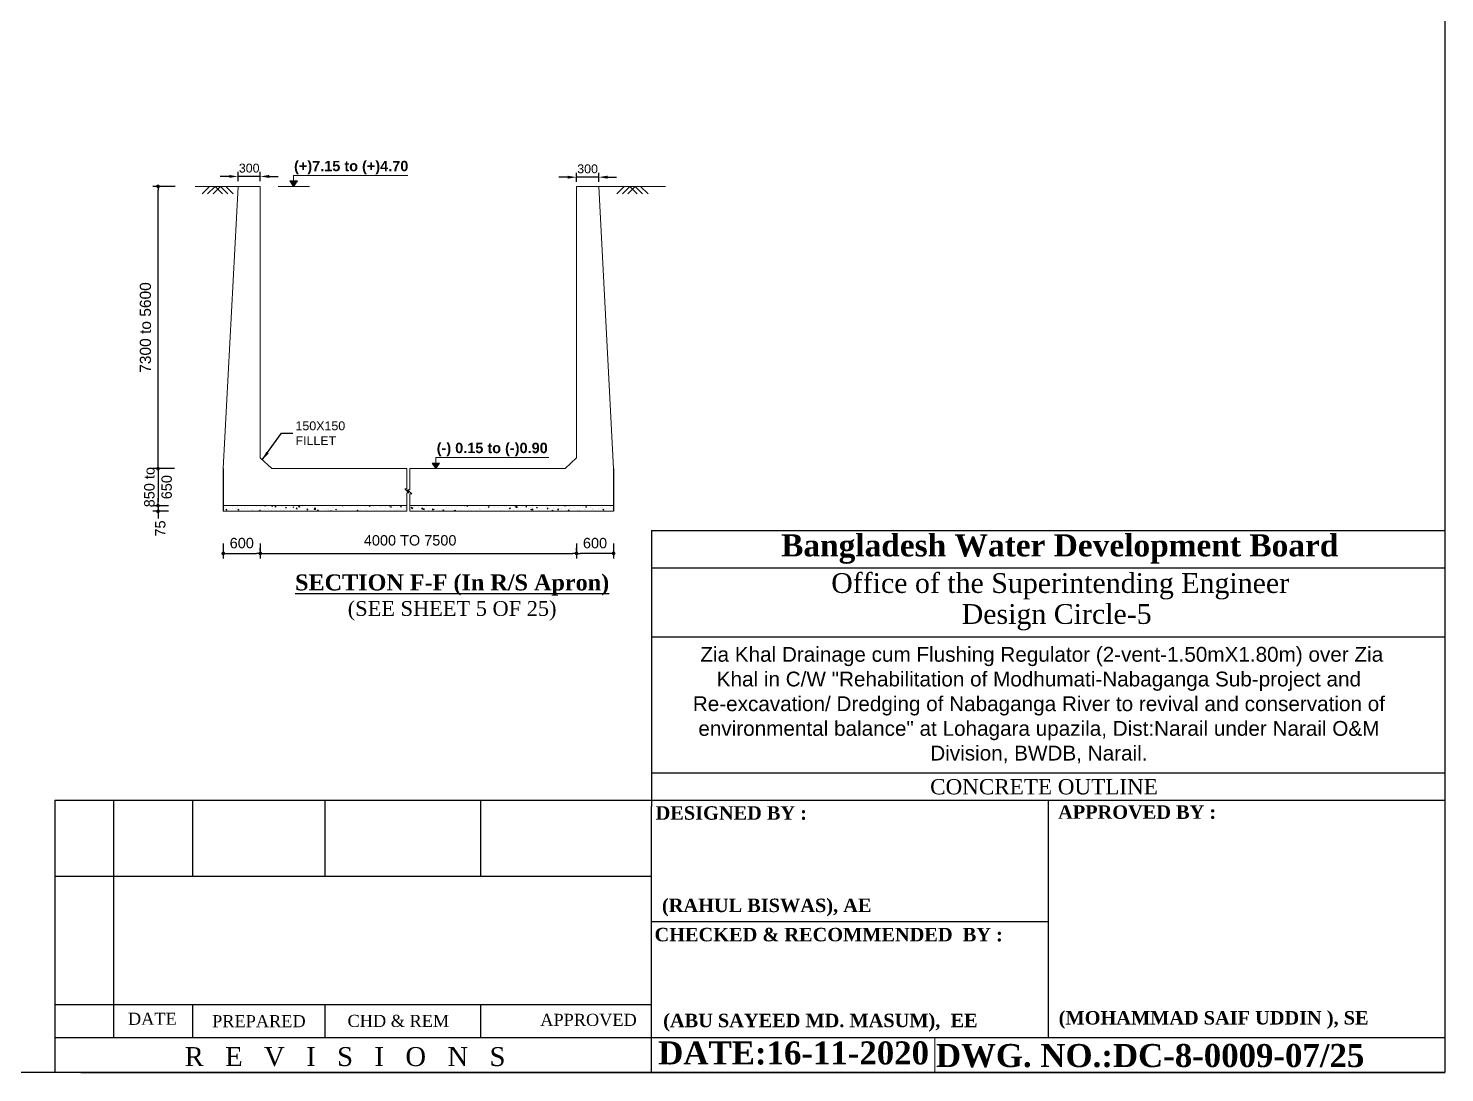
# Model space of a CAD drawing. Extents: x -358915 to 1258323, y -1667244 to -305611.
# Drawn here: x 365743 to 384873, y -1486904 to -1472801 of the extents above; entities that cross this region are included whole.
import ezdxf

# ---------------------------------------------------------------- set-up
doc = ezdxf.new("R2010")
doc.units = 0
doc.header["$LTSCALE"] = 300
doc.header["$MEASUREMENT"] = 0
doc.layers.get('0').update_dxf_attribs({"linetype": 'CONTINUOUS'})
doc.layers.get('DEFPOINTS').update_dxf_attribs({"linetype": 'CONTINUOUS'})
for name, color, linetype in [('Box', 7, 'CONTINUOUS'), ('LINE', 7, 'CONTINUOUS'), ('TXT', 7, 'CONTINUOUS')]:
    doc.layers.add(name, color=color, linetype=linetype)
for name, color, linetype, lineweight in [('Dim', 7, 'CONTINUOUS', 9), ('HATCH', 252, 'CONTINUOUS', 5), ('Left Bank Profile', 7, 'CONTINUOUS', 25)]:
    doc.layers.add(name, color=color, linetype=linetype, lineweight=lineweight)
doc.styles.add('Arial', font='arial.ttf')
doc.styles.add('DIM', font='isocp3.shx')
doc.dimstyles.new('dim_60', dxfattribs={"dimtxt": 120, "dimasz": 120, "dimexe": 60, "dimexo": 60, "dimgap": 50, "dimtad": 1, "dimdec": 0, "dimzin": 0, "dimdsep": 46, "dimtxsty": 'DIM', "dimcen": 0.09, "dimclrd": 5, "dimclre": 5, "dimclrt": 7, "dimadec": 0, "dimazin": 0, "dimtfac": 1, "dimtdec": 0, "dimtmove": 0, "dimatfit": 3, "dimfxl": 1, "dimtolj": 1, "dimtzin": 0, "dimarcsym": 0})
doc.dimstyles.new('dim_70', dxfattribs={"dimtxt": 140, "dimasz": 140, "dimexe": 70, "dimexo": 40, "dimgap": 50, "dimtad": 1, "dimdec": 0, "dimzin": 0, "dimdsep": 46, "dimtxsty": 'Arial', "dimcen": 0.09, "dimclrd": 5, "dimclre": 5, "dimclrt": 7, "dimadec": 0, "dimazin": 0, "dimtfac": 1, "dimtdec": 0, "dimtmove": 0, "dimatfit": 3, "dimfxl": 1, "dimtolj": 1, "dimtzin": 0, "dimarcsym": 0})

# ---------------------------------------------------------------- blocks, each defined once
blk = doc.blocks.new('*D359')
at = {"layer": 'DEFPOINTS', "color": 0, "transparency": 16777216}
for p in [(368576, -1474801), (368576, -1474926), (368876, -1474926)]:
    blk.add_point(p, dxfattribs=at)
at = {"layer": 'Dim', "color": 5, "lineweight": -2, "transparency": 16777216}
for p, q in [((368576, -1474866), (368576, -1474741)), ((368876, -1474866), (368876, -1474741)), ((368456, -1474801), (368336, -1474801)), ((368876, -1474801), (368576, -1474801)), ((368996, -1474801), (369116, -1474801))]:
    blk.add_line(p, q, dxfattribs=at)
at = {"layer": 'Dim', "color": 5, "transparency": 16777216}
for points in [[(368456, -1474781), (368456, -1474821), (368576, -1474801)], [(368996, -1474781), (368996, -1474821), (368876, -1474801)]]:
    blk.add_solid(points, dxfattribs=at)
at = {"layer": 'Dim', "color": 7, "transparency": 16777216, "insert": (368726, -1474689), "char_height": 120, "attachment_point": 5, "style": 'Arial'}
blk.add_mtext('\\A1;300', dxfattribs=at)
blk = doc.blocks.new('_Dot')
at = {"color": 0, "linetype": 'ByBlock', "lineweight": -2}
blk.add_line((-0.5, 0), (-1, 0), dxfattribs=at)
at = {"color": 0, "linetype": 'ByBlock', "const_width": 0.5}
blk.add_lwpolyline([(-0.25, 0, 1), (0.25, 0, 1)], format="xyb", close=True, dxfattribs=at)
blk = doc.blocks.new('*D360')
at = {"layer": 'Box', "color": 5, "lineweight": -2, "transparency": 16777216}
for p, q in [((368876, -1479851), (368876, -1479821)), ((368926, -1479891), (373097, -1479891)), ((373147, -1479851), (373147, -1479821))]:
    blk.add_line(p, q, dxfattribs=at)
at = {"layer": 'DEFPOINTS', "color": 0, "transparency": 16777216}
for p in [(368876, -1479891), (373147, -1479891), (373147, -1479891)]:
    blk.add_point(p, dxfattribs=at)
at = {"layer": 'Box', "color": 5, "lineweight": -2, "transparency": 16777216, "xscale": 50, "yscale": 50, "zscale": 50, "rotation": 180}
blk.add_blockref('_Dot', (368876, -1479891), dxfattribs=at)
at = {"layer": 'Box', "color": 5, "lineweight": -2, "transparency": 16777216, "xscale": 50, "yscale": 50, "zscale": 50}
blk.add_blockref('_Dot', (373147, -1479891), dxfattribs=at)
at = {"layer": 'Box', "color": 7, "transparency": 16777216, "insert": (370900, -1479716), "char_height": 140, "attachment_point": 5, "style": 'Arial'}
blk.add_mtext('\\A1;4000 TO 7500', dxfattribs=at)
blk = doc.blocks.new('*D361')
at = {"layer": 'Box', "color": 5, "lineweight": -2, "transparency": 16777216}
for p, q in [((367724, -1474936), (367425, -1474936)), ((367495, -1478697), (367495, -1474986)), ((367719, -1478747), (367425, -1478747))]:
    blk.add_line(p, q, dxfattribs=at)
at = {"layer": 'DEFPOINTS', "color": 0, "transparency": 16777216}
for p in [(367495, -1474936), (367764, -1474936), (367759, -1478747)]:
    blk.add_point(p, dxfattribs=at)
at = {"layer": 'Box', "color": 5, "lineweight": -2, "transparency": 16777216, "xscale": 50, "yscale": 50, "zscale": 50}
for p, rotation in [((367495, -1474936), 90), ((367495, -1478747), 270)]:
    blk.add_blockref('_Dot', p, dxfattribs=dict(at, rotation=rotation))
at = {"layer": 'Box', "color": 7, "transparency": 16777216, "insert": (367325, -1476841), "char_height": 150, "attachment_point": 5, "rotation": 90, "style": 'Arial'}
blk.add_mtext('\\A1;7300 to 5600', dxfattribs=at)
blk = doc.blocks.new('*D362')
at = {"layer": 'Box', "color": 5, "lineweight": -2, "transparency": 16777216}
for p, q in [((368376, -1479756), (368376, -1479961)), ((368426, -1479891), (368826, -1479891)), ((368876, -1479756), (368876, -1479961))]:
    blk.add_line(p, q, dxfattribs=at)
at = {"layer": 'DEFPOINTS', "color": 0, "transparency": 16777216}
for p in [(368376, -1479716), (368876, -1479716), (368876, -1479891)]:
    blk.add_point(p, dxfattribs=at)
at = {"layer": 'Box', "color": 5, "lineweight": -2, "transparency": 16777216, "xscale": 50, "yscale": 50, "zscale": 50, "rotation": 180}
blk.add_blockref('_Dot', (368376, -1479891), dxfattribs=at)
at = {"layer": 'Box', "color": 5, "lineweight": -2, "transparency": 16777216, "xscale": 50, "yscale": 50, "zscale": 50}
blk.add_blockref('_Dot', (368876, -1479891), dxfattribs=at)
at = {"layer": 'Box', "color": 7, "transparency": 16777216, "insert": (368626, -1479753), "char_height": 140, "attachment_point": 5, "style": 'Arial'}
blk.add_mtext('\\A1;600', dxfattribs=at)
blk = doc.blocks.new('*D363')
at = {"layer": 'Box', "color": 5, "lineweight": -2, "transparency": 16777216}
for p, q in [((367563, -1478747), (367425, -1478747)), ((367495, -1478797), (367495, -1479197)), ((367563, -1479247), (367425, -1479247))]:
    blk.add_line(p, q, dxfattribs=at)
at = {"layer": 'DEFPOINTS', "color": 0, "transparency": 16777216}
for p in [(367603, -1478747), (367495, -1479247), (367603, -1479247)]:
    blk.add_point(p, dxfattribs=at)
at = {"layer": 'Box', "color": 5, "lineweight": -2, "transparency": 16777216, "xscale": 50, "yscale": 50, "zscale": 50}
for p, rotation in [((367495, -1478747), 90), ((367495, -1479247), 270)]:
    blk.add_blockref('_Dot', p, dxfattribs=dict(at, rotation=rotation))
at = {"layer": 'Box', "color": 7, "transparency": 16777216, "insert": (367495, -1478997), "char_height": 140, "attachment_point": 5, "rotation": 90, "style": 'Arial'}
blk.add_mtext('\\A1;850 to\\P650', dxfattribs=at)
blk = doc.blocks.new('*D364')
at = {"layer": 'Box', "color": 5, "lineweight": -2, "transparency": 16777216}
for p, q in [((367495, -1479197), (367495, -1479147)), ((367634, -1479247), (367425, -1479247)), ((367634, -1479322), (367425, -1479322)), ((367495, -1479247), (367495, -1479322)), ((367495, -1479372), (367495, -1479422))]:
    blk.add_line(p, q, dxfattribs=at)
at = {"layer": 'DEFPOINTS', "color": 0, "transparency": 16777216}
for p in [(367495, -1479322), (367674, -1479247), (367674, -1479322)]:
    blk.add_point(p, dxfattribs=at)
at = {"layer": 'Box', "color": 5, "lineweight": -2, "transparency": 16777216, "xscale": 50, "yscale": 50, "zscale": 50}
for p, rotation in [((367495, -1479247), 270), ((367495, -1479322), 90)]:
    blk.add_blockref('_Dot', p, dxfattribs=dict(at, rotation=rotation))
at = {"layer": 'Box', "color": 7, "transparency": 16777216, "insert": (367526, -1479555), "char_height": 140, "attachment_point": 5, "rotation": 90, "style": 'Arial'}
blk.add_mtext('\\A1;75', dxfattribs=at)
blk = doc.blocks.new('*D365')
at = {"layer": 'Box', "color": 5, "lineweight": -2, "transparency": 16777216}
for p, q in [((373147, -1479756), (373147, -1479961)), ((373597, -1479891), (373197, -1479891)), ((373647, -1479756), (373647, -1479961))]:
    blk.add_line(p, q, dxfattribs=at)
at = {"layer": 'DEFPOINTS', "color": 0, "transparency": 16777216}
for p in [(373147, -1479716), (373647, -1479716), (373147, -1479891)]:
    blk.add_point(p, dxfattribs=at)
at = {"layer": 'Box', "color": 5, "lineweight": -2, "transparency": 16777216, "xscale": 50, "yscale": 50, "zscale": 50, "rotation": 180}
blk.add_blockref('_Dot', (373147, -1479891), dxfattribs=at)
at = {"layer": 'Box', "color": 5, "lineweight": -2, "transparency": 16777216, "xscale": 50, "yscale": 50, "zscale": 50}
blk.add_blockref('_Dot', (373647, -1479891), dxfattribs=at)
at = {"layer": 'Box', "color": 7, "transparency": 16777216, "insert": (373397, -1479753), "char_height": 140, "attachment_point": 5, "style": 'Arial'}
blk.add_mtext('\\A1;600', dxfattribs=at)
blk = doc.blocks.new('*D1508')
at = {"layer": 'DEFPOINTS', "color": 0, "transparency": 16777216}
for p in [(373147, -1474811), (373147, -1474936), (373447, -1474936)]:
    blk.add_point(p, dxfattribs=at)
at = {"layer": 'Dim', "color": 5, "lineweight": -2, "transparency": 16777216}
for p, q in [((373027, -1474811), (372907, -1474811)), ((373147, -1474876), (373147, -1474751)), ((373447, -1474811), (373147, -1474811)), ((373447, -1474876), (373447, -1474751)), ((373567, -1474811), (373687, -1474811))]:
    blk.add_line(p, q, dxfattribs=at)
at = {"layer": 'Dim', "color": 5, "transparency": 16777216}
for points in [[(373027, -1474791), (373027, -1474831), (373147, -1474811)], [(373567, -1474791), (373567, -1474831), (373447, -1474811)]]:
    blk.add_solid(points, dxfattribs=at)
at = {"layer": 'Dim', "color": 7, "transparency": 16777216, "insert": (373297, -1474699), "char_height": 120, "attachment_point": 5, "style": 'Arial'}
blk.add_mtext('\\A1;300', dxfattribs=at)

msp = doc.modelspace()

# ---------------------------------------------------------------- hatches: boundary and pattern name
at = {"layer": 'Dim', "ltscale": 500}
h = msp.add_hatch(color=15, dxfattribs=at)
h.dxf.hatch_style = 1
h.paths.add_polyline_path([(369326.7, -1474862), (369277, -1474862), (369326.7, -1474935.9)])
h.paths.add_polyline_path([(369376.4, -1474862), (369326.7, -1474862), (369326.7, -1474935.9)])
h = msp.add_hatch(color=15, dxfattribs=at)
h.dxf.hatch_style = 1
h.paths.add_polyline_path([(371248, -1478672.9), (371198.3, -1478672.9), (371248, -1478746.8)])
h.paths.add_polyline_path([(371297.7, -1478672.9), (371248, -1478672.9), (371248, -1478746.8)])

# ---------------------------------------------------------------- linework, layer by layer
at = {"color": 7, "lineweight": 15}
for p, q in [((368376.1, -1478746.8), (368576.1, -1474935.9)), ((368576.1, -1474935.9), (368876.1, -1474935.9)), ((368876.1, -1478602.3), (368876.1, -1474935.9)), ((373447.2, -1474935.9), (373147.2, -1474935.9)), ((373147.2, -1478602.3), (373147.2, -1474935.9)), ((373647.2, -1478746.8), (373447.2, -1474935.9)), ((368876.1, -1478602.3), (369031, -1478746.8)), ((369031, -1478746.8), (370857.5, -1478746.8)), ((370895.2, -1478746.8), (372992.3, -1478746.8)), ((373147.2, -1478602.3), (372992.3, -1478746.8)), ((368376.1, -1479246.8), (370857.5, -1479246.8)), ((368376.1, -1479321.8), (370857.5, -1479321.8)), ((370895.2, -1479246.8), (373647.2, -1479246.8)), ((370895.2, -1479321.8), (373647.2, -1479321.8))]:
    msp.add_line(p, q, dxfattribs=at)
at = {"layer": 'Dim', "ltscale": 500}
for points in [[(369326.7, -1474935.9), (369277, -1474862), (369376.4, -1474862)], [(371248, -1478746.8), (371297.7, -1478672.9), (371198.3, -1478672.9)]]:
    msp.add_lwpolyline(points, close=True, dxfattribs=at)
for points in [[(369326.7, -1474862), (369326.7, -1474786.1), (370867.6, -1474786.1)], [(371248, -1478672.9), (371248, -1478596.9), (372773.9, -1478596.9)]]:
    msp.add_lwpolyline(points, dxfattribs=at)
at = {"layer": 'Dim', "lineweight": 15}
for points in [[(370857.5, -1478746.8), (370857.5, -1479021.6), (370826.9, -1479021.6), (370883.1, -1479073.4), (370857.5, -1479073.4), (370857.5, -1479321.8)], [(370895.2, -1478746.8), (370895.2, -1479034.6), (370864.6, -1479034.6), (370920.8, -1479086.4), (370895.2, -1479086.4), (370895.2, -1479321.8)]]:
    msp.add_lwpolyline(points, dxfattribs=at)
at = {"layer": 'HATCH', "color": 8, "lineweight": 15}
for p, q in [((367994.8, -1474935.9), (368576.1, -1474935.9)), ((369118.5, -1474935.9), (369542, -1474935.9)), ((374347.2, -1474935.9), (373447.2, -1474935.9))]:
    msp.add_line(p, q, dxfattribs=at)
for points in [[(368190.9, -1474935.9), (368091, -1475035.7)], [(368264.4, -1474935.9), (368164.5, -1475035.7)], [(368337.9, -1474935.9), (368238.1, -1475035.7)], [(368264.4, -1474935.9), (368364.3, -1475035.7)], [(368337.9, -1474935.9), (368437.8, -1475035.7)], [(368411.5, -1474935.9), (368511.3, -1475035.7)], [(373792.4, -1474935.9), (373692.6, -1475035.7)], [(373866, -1474935.9), (373766.1, -1475035.7)], [(373939.5, -1474935.9), (373839.6, -1475035.7)], [(373866, -1474935.9), (373965.8, -1475035.7)], [(373939.5, -1474935.9), (374039.4, -1475035.7)], [(374013, -1474935.9), (374112.9, -1475035.7)]]:
    msp.add_lwpolyline(points, dxfattribs=at)
at = {"layer": 'Left Bank Profile'}
msp.add_lwpolyline([(366453.6, -1486903.5), (384873.1, -1486903.5)], dxfattribs=at)
msp.add_lwpolyline([(366453.6, -1486903.5), (384873.1, -1486903.5)], dxfattribs=at)
at = {"layer": 'LINE'}
for p, q in [((368376.1, -1478746.8), (368376.1, -1479321.8)), ((373647.2, -1478746.8), (373647.2, -1479321.8)), ((374158.4, -1479580.4), (384873.1, -1479580.4)), ((374158.4, -1479580.4), (374158.4, -1483307.8)), ((374158.4, -1480088.5), (384873.1, -1480088.5)), ((374158.4, -1481016.3), (384873.1, -1481016.3)), ((374158.4, -1482854.5), (384873.1, -1482854.5)), ((374158.4, -1482854.5), (384873.1, -1482854.5)), ((366102.6, -1483222.6), (373929.2, -1483222.6)), ((366102.6, -1483222.6), (366102.6, -1486903.5)), ((366659.6, -1483222.6), (374158.4, -1483222.6)), ((366893, -1483222.6), (366893, -1486428)), ((366893, -1483222.6), (366893, -1486428)), ((366893, -1483222.6), (366893, -1486428)), ((366893, -1483222.6), (366893, -1486428)), ((367958.6, -1483222.6), (367958.6, -1484250.6)), ((369753.7, -1484250.6), (369753.7, -1483222.5)), ((371853, -1484250.6), (371853, -1483222.6)), ((374158.4, -1483222.6), (384873.1, -1483222.6)), ((374158.4, -1486903.5), (374158.4, -1483307.8)), ((379515.8, -1483222.6), (379515.8, -1486428)), ((366102.6, -1484250.6), (373929.2, -1484250.6)), ((366659.6, -1484250.6), (374158.4, -1484250.6)), ((374158.4, -1484863.7), (379515.8, -1484863.7)), ((366102.6, -1485981.1), (373929.2, -1485981.1)), ((366659.6, -1485981.1), (374158.4, -1485981.1)), ((366659.6, -1485981.1), (373929.2, -1485981.1)), ((366659.6, -1485981.1), (373929.2, -1485981.1)), ((367958.6, -1485981.1), (367958.6, -1486428)), ((369753.7, -1486428), (369753.7, -1485981.1)), ((371853, -1486428), (371853, -1485981.1)), ((366102.6, -1486428), (373929.2, -1486428)), ((366659.6, -1486428), (374158.4, -1486428)), ((366659.6, -1486428), (373929.2, -1486428)), ((366659.6, -1486428), (373929.2, -1486428)), ((374158.4, -1486428), (384873.1, -1486428)), ((376168.8, -1486428), (384873.1, -1486428)), ((376168.8, -1486428), (384873.1, -1486428)), ((376168.8, -1486428), (384873.1, -1486428))]:
    msp.add_line(p, q, dxfattribs=at)
at = {"layer": 'LINE', "color": 2, "lineweight": 15}
for p, q in [((368392.1, -1479283), (368392.1, -1479283)), ((368405.7, -1479271.4), (368405.7, -1479271.4)), ((368410.7, -1479298.7), (368424.7, -1479293.3)), ((368410.7, -1479298.7), (368420.6, -1479305.4)), ((368413.1, -1479296.9), (368413.1, -1479296.9)), ((368420.6, -1479305.4), (368424.7, -1479293.3)), ((368434.2, -1479309.9), (368434.2, -1479309.9)), ((368463.2, -1479290.3), (368463.2, -1479290.3)), ((368498.8, -1479287.5), (368498.8, -1479287.5)), ((368506.7, -1479258.6), (368506.7, -1479258.6)), ((368538.9, -1479280.3), (368538.9, -1479280.3)), ((368541, -1479314.4), (368541, -1479314.4)), ((368554.9, -1479283), (368554.9, -1479283)), ((368568.5, -1479271.4), (368568.5, -1479271.4)), ((368573.5, -1479298.7), (368587.5, -1479293.3)), ((368573.5, -1479298.7), (368583.4, -1479305.4)), ((368575.9, -1479296.9), (368575.9, -1479296.9)), ((368583.4, -1479305.4), (368587.5, -1479293.3)), ((368597, -1479309.9), (368597, -1479309.9)), ((368626, -1479290.3), (368626, -1479290.3)), ((368661.6, -1479287.5), (368661.6, -1479287.5)), ((368669.5, -1479258.6), (368669.5, -1479258.6)), ((368701.7, -1479280.3), (368701.7, -1479280.3)), ((368703.8, -1479314.4), (368703.8, -1479314.4)), ((368768.4, -1479292), (368768.4, -1479292)), ((368771, -1479310.2), (368771, -1479310.2)), ((368810.6, -1479318.9), (368810.6, -1479318.9)), ((368813.1, -1479319.1), (368813.1, -1479319.1)), ((368828, -1479263.7), (368828, -1479263.7)), ((368860.9, -1479314.7), (368874.9, -1479309.3)), ((368860.9, -1479314.7), (368870.9, -1479321.4)), ((368870.9, -1479321.4), (368874.9, -1479309.3)), ((368873.7, -1479296.1), (368873.7, -1479296.1)), ((368875.2, -1479296.6), (368875.2, -1479296.6)), ((368878.1, -1479257.1), (368878.1, -1479257.1)), ((368929.7, -1479299), (368929.7, -1479299)), ((368931, -1479251.3), (368934.9, -1479246.8)), ((368931, -1479251.3), (368943, -1479252.4)), ((368943, -1479252.4), (368941.9, -1479246.8)), ((368953.8, -1479247.1), (368953.8, -1479247.1)), ((368974.7, -1479283.3), (368974.7, -1479283.3)), ((368981.9, -1479301.1), (368981.9, -1479301.1)), ((369027.5, -1479309.4), (369027.5, -1479309.4)), ((369029, -1479250.2), (369037.9, -1479246.8)), ((369029, -1479250.2), (369038.9, -1479256.9)), ((369038.9, -1479256.9), (369042.3, -1479246.8)), ((369046.4, -1479279), (369046.4, -1479279)), ((369074.5, -1479263.9), (369084.1, -1479252.4)), ((369074.5, -1479263.9), (369086.4, -1479264.9)), ((369077.6, -1479302.8), (369077.6, -1479302.8)), ((369078.6, -1479268.3), (369078.6, -1479268.3)), ((369086.4, -1479264.9), (369084.1, -1479252.4)), ((369088.7, -1479305.6), (369088.7, -1479305.6)), ((369153.4, -1479292.8), (369153.4, -1479292.8)), ((369163, -1479259), (369163, -1479259)), ((369178.8, -1479320.8), (369178.8, -1479320.8)), ((369181.3, -1479254.2), (369181.3, -1479254.2)), ((369195.5, -1479310.1), (369195.5, -1479310.1)), ((369210.9, -1479302.9), (369210.9, -1479302.9)), ((369217.9, -1479276.4), (369227.6, -1479264.9)), ((369217.9, -1479276.4), (369229.9, -1479277.5)), ((369229.9, -1479277.5), (369227.6, -1479265)), ((369279.7, -1479276.2), (369279.7, -1479276.2)), ((369279.9, -1479308), (369279.9, -1479308)), ((369302.2, -1479314.6), (369302.2, -1479314.6)), ((369316.4, -1479266.2), (369330.4, -1479260.9)), ((369316.4, -1479266.2), (369326.3, -1479272.9)), ((369326.3, -1479272.9), (369330.4, -1479260.9)), ((369327.6, -1479282.9), (369327.6, -1479282.9)), ((369329.7, -1479269.6), (369329.7, -1479269.6)), ((369361.4, -1479289), (369371, -1479277.5)), ((369361.4, -1479289), (369373.3, -1479290)), ((369373.3, -1479290), (369371, -1479277.5)), ((369383.7, -1479293), (369383.7, -1479293)), ((369391.2, -1479263.4), (369409, -1479266.2)), ((369391.3, -1479263.3), (369406.9, -1479247.1)), ((369405.5, -1479259.6), (369405.5, -1479259.6)), ((369409, -1479266.2), (369406.8, -1479247.2)), ((369409, -1479319.1), (369409, -1479319.1)), ((369444.2, -1479262.9), (369444.2, -1479262.9)), ((369486.4, -1479278.9), (369486.4, -1479278.9)), ((369504.8, -1479301.5), (369514.5, -1479290)), ((369504.8, -1479301.5), (369516.8, -1479302.6)), ((369516.8, -1479302.6), (369514.5, -1479290.1)), ((369529.2, -1479315.3), (369529.2, -1479315.3)), ((369587.4, -1479266.1), (369587.4, -1479266.1)), ((369603.8, -1479282.2), (369617.8, -1479276.9)), ((369603.8, -1479282.2), (369613.8, -1479289)), ((369604.7, -1479296.5), (369620.3, -1479280.2)), ((369604.7, -1479296.5), (369622.5, -1479299.3)), ((369605, -1479305.3), (369605, -1479305.3)), ((369613.8, -1479289), (369617.8, -1479276.9)), ((369622.5, -1479299.3), (369620.2, -1479280.3)), ((369637.2, -1479312.8), (369637.2, -1479312.8)), ((369648.3, -1479314.1), (369657.9, -1479302.6)), ((369648.3, -1479314.1), (369660.2, -1479315.1)), ((369660.2, -1479315.1), (369657.9, -1479302.6)), ((369688.9, -1479317.7), (369688.9, -1479317.7)), ((369691.3, -1479251.1), (369691.3, -1479251.1)), ((369731.3, -1479288.7), (369731.3, -1479288.7)), ((369753.9, -1479292.8), (369753.9, -1479292.8)), ((369781.4, -1479282.1), (369781.4, -1479282.1)), ((369791.6, -1479303.6), (369791.6, -1479303.6)), ((369795.8, -1479321.8), (369801.4, -1479315.1)), ((369802.6, -1479321.8), (369801.4, -1479315.2)), ((369825.7, -1479321.8), (369833.8, -1479313.3)), ((369834.7, -1479321.8), (369833.7, -1479313.4)), ((369857.1, -1479272.1), (369857.1, -1479272.1)), ((369870.5, -1479272.8), (369870.5, -1479272.8)), ((369891.2, -1479298.3), (369905.2, -1479292.9)), ((369891.2, -1479298.3), (369901.2, -1479305)), ((369892.6, -1479290.8), (369892.6, -1479290.8)), ((369901.2, -1479305), (369905.2, -1479292.9)), ((369983.4, -1479255.5), (369983.4, -1479255.5)), ((369987.1, -1479252.8), (369987.1, -1479252.8)), ((369996.5, -1479275.8), (369996.5, -1479275.8)), ((370033.5, -1479248.9), (370033.5, -1479248.9)), ((370056.6, -1479317.8), (370056.6, -1479317.8)), ((370099.2, -1479261.7), (370099.2, -1479261.7)), ((370178.7, -1479314.3), (370192.7, -1479308.9)), ((370178.7, -1479314.3), (370188.6, -1479321)), ((370182.9, -1479301.2), (370182.9, -1479301.2)), ((370188.6, -1479321), (370192.7, -1479308.9)), ((370195.3, -1479248.5), (370195.3, -1479248.5)), ((370197.8, -1479315.5), (370197.8, -1479315.5)), ((370200.2, -1479248.9), (370200.2, -1479248.9)), ((370233, -1479294.6), (370233, -1479294.6)), ((370301.6, -1479300.5), (370301.6, -1479300.5)), ((370302.1, -1479253), (370302.1, -1479253)), ((370308.8, -1479284.6), (370308.8, -1479284.6)), ((370328.8, -1479312.1), (370328.8, -1479312.1)), ((370346.7, -1479249.8), (370354.6, -1479246.8)), ((370346.7, -1479249.8), (370356.7, -1479256.5)), ((370356.6, -1479256.5), (370359.9, -1479246.8)), ((370404.3, -1479286.4), (370404.3, -1479286.4)), ((370408.8, -1479257.5), (370408.8, -1479257.5)), ((370435.1, -1479268), (370435.1, -1479268)), ((370445.4, -1479292), (370445.4, -1479292)), ((370485.1, -1479261.4), (370485.1, -1479261.4)), ((370505.3, -1479273.6), (370505.3, -1479273.6)), ((370515.6, -1479262), (370515.6, -1479262)), ((370560.9, -1479251.4), (370560.9, -1479251.4)), ((370562.1, -1479272), (370562.1, -1479272)), ((370609.2, -1479258.6), (370609.2, -1479258.6)), ((370610, -1479315.9), (370610, -1479315.9)), ((370622.4, -1479266.5), (370622.4, -1479266.5)), ((370624.7, -1479251.5), (370628.7, -1479246.8)), ((370624.7, -1479251.5), (370636.6, -1479252.5)), ((370634.1, -1479265.8), (370648.1, -1479260.4)), ((370634.1, -1479265.8), (370644.1, -1479272.5)), ((370634.6, -1479313.7), (370634.6, -1479313.7)), ((370636.6, -1479252.6), (370635.6, -1479246.8)), ((370644.1, -1479272.5), (370648.1, -1479260.4)), ((370678.7, -1479252), (370678.7, -1479252)), ((370684.6, -1479307.1), (370684.6, -1479307.1)), ((370709.5, -1479311.1), (370709.5, -1479311.1)), ((370726.6, -1479295.9), (370726.6, -1479295.9)), ((370729.1, -1479271), (370729.1, -1479271)), ((370760.4, -1479297.1), (370760.4, -1479297.1)), ((370768.1, -1479264.1), (370777.8, -1479252.6)), ((370768.1, -1479264.1), (370780.1, -1479265.1)), ((370780.1, -1479265.1), (370777.8, -1479252.6)), ((370810.5, -1479298.3), (370810.5, -1479298.3)), ((370835.9, -1479275.6), (370835.9, -1479275.6)), ((370843.3, -1479275.9), (370843.3, -1479275.9)), ((370911.6, -1479276.6), (370921.2, -1479265.1)), ((370911.6, -1479276.6), (370923.6, -1479277.7)), ((370914.4, -1479283.3), (370914.4, -1479283.3)), ((370923.6, -1479277.7), (370921.2, -1479265.1)), ((370921.6, -1479281.8), (370935.6, -1479276.4)), ((370921.6, -1479281.8), (370931.5, -1479288.5)), ((370931.5, -1479288.5), (370935.6, -1479276.4)), ((370936.8, -1479273.9), (370936.8, -1479273.9)), ((370942.6, -1479280.1), (370942.6, -1479280.1)), ((370959.9, -1479255.9), (370959.9, -1479255.9)), ((371012.5, -1479263.9), (371012.5, -1479263.9)), ((371017.1, -1479269.2), (371017.1, -1479269.2)), ((371049.4, -1479284.6), (371049.4, -1479284.6)), ((371055.1, -1479289.2), (371064.7, -1479277.7)), ((371055.1, -1479289.2), (371067, -1479290.2)), ((371067, -1479290.2), (371064.7, -1479277.7)), ((371072.3, -1479300.3), (371090.1, -1479303.1)), ((371072.4, -1479300.3), (371087.9, -1479284)), ((371090.1, -1479303.1), (371087.9, -1479284.1)), ((371118.1, -1479256.4), (371118.1, -1479256.4)), ((371136.3, -1479319.6), (371136.3, -1479319.6)), ((371138.8, -1479247.3), (371138.8, -1479247.3)), ((371152.9, -1479305.8), (371152.9, -1479305.8)), ((371156.2, -1479289.1), (371156.2, -1479289.1)), ((371198.5, -1479301.7), (371208.1, -1479290.2)), ((371198.5, -1479301.7), (371210.5, -1479302.8)), ((371210.5, -1479302.8), (371208.1, -1479290.2)), ((371209, -1479297.8), (371223, -1479292.5)), ((371209, -1479297.8), (371218.9, -1479304.5)), ((371212, -1479309.6), (371212, -1479309.6)), ((371218.9, -1479304.5), (371223, -1479292.5)), ((371219.5, -1479308), (371219.5, -1479308)), ((371262.9, -1479293.6), (371262.9, -1479293.6)), ((371269.6, -1479285.8), (371269.6, -1479285.8)), ((371296.9, -1479321.8), (371301.4, -1479317.1)), ((371301.8, -1479321.8), (371301.3, -1479317.2)), ((371322.2, -1479293.9), (371322.2, -1479293.9)), ((371338.3, -1479293), (371338.3, -1479293)), ((371342, -1479314.3), (371351.6, -1479302.8)), ((371342, -1479314.3), (371353.9, -1479315.3)), ((371353.9, -1479315.3), (371351.6, -1479302.8)), ((371369.7, -1479298.1), (371369.7, -1479298.1)), ((371386.2, -1479265.8), (371386.2, -1479265.8)), ((371388.4, -1479286.4), (371388.4, -1479286.4)), ((371423.2, -1479281.1), (371423.2, -1479281.1)), ((371464.1, -1479276.4), (371464.1, -1479276.4)), ((371476.5, -1479302.6), (371476.5, -1479302.6)), ((371489.6, -1479321.8), (371495, -1479315.3)), ((371496.2, -1479321.8), (371495, -1479315.3)), ((371496.4, -1479313.8), (371510.4, -1479308.5)), ((371496.4, -1479313.8), (371506.4, -1479320.6)), ((371506.4, -1479320.6), (371510.4, -1479308.5)), ((371527.1, -1479266.1), (371527.1, -1479266.1)), ((371583.2, -1479307.1), (371583.2, -1479307.1)), ((371590.5, -1479259.8), (371590.5, -1479259.8)), ((371627.4, -1479318.6), (371627.4, -1479318.6)), ((371629.8, -1479252), (371629.8, -1479252)), ((371640.5, -1479253.2), (371640.5, -1479253.2)), ((371664.5, -1479249.3), (371671.2, -1479246.8)), ((371664.5, -1479249.3), (371674.4, -1479256)), ((371674.4, -1479256), (371677.5, -1479246.8)), ((371690, -1479311.6), (371690, -1479311.6)), ((371728.4, -1479305.8), (371728.4, -1479305.8)), ((371790, -1479305.5), (371790, -1479305.5)), ((371796.8, -1479316.2), (371796.8, -1479316.2)), ((371832.3, -1479290.8), (371832.3, -1479290.8)), ((371840, -1479298.9), (371840, -1479298.9)), ((371844.5, -1479305), (371844.5, -1479305)), ((371903.5, -1479320.7), (371903.5, -1479320.7)), ((371915.8, -1479288.9), (371915.8, -1479288.9)), ((371934.9, -1479276.7), (371934.9, -1479276.7)), ((371951.9, -1479265.4), (371965.9, -1479260)), ((371951.9, -1479265.4), (371961.8, -1479272.1)), ((371961.1, -1479285), (371961.1, -1479285)), ((371961.8, -1479272.1), (371965.9, -1479260)), ((372036, -1479263.9), (372036, -1479263.9)), ((372042.1, -1479272.3), (372042.1, -1479272.3)), ((372077.8, -1479265), (372077.8, -1479265)), ((372092.2, -1479250.4), (372092.2, -1479250.4)), ((372092.2, -1479265.7), (372092.2, -1479265.7)), ((372125.7, -1479308.9), (372125.7, -1479308.9)), ((372137.4, -1479315.5), (372137.4, -1479315.5)), ((372139.8, -1479248.9), (372139.8, -1479248.9)), ((372167.9, -1479255.7), (372167.9, -1479255.7)), ((372199, -1479254.9), (372199, -1479254.9)), ((372239.3, -1479281.4), (372253.3, -1479276)), ((372239.3, -1479281.4), (372249.3, -1479288.1)), ((372240.1, -1479301.4), (372240.1, -1479301.4)), ((372241.6, -1479318), (372241.6, -1479318)), ((372242.3, -1479288.9), (372242.3, -1479288.9)), ((372249.2, -1479288.1), (372253.3, -1479276)), ((372291.7, -1479311.4), (372291.7, -1479311.4)), ((372305.8, -1479259.4), (372305.8, -1479259.4)), ((372318.4, -1479251.7), (372322.5, -1479246.8)), ((372318.4, -1479251.7), (372330.3, -1479252.7)), ((372326.5, -1479270.9), (372342.1, -1479254.7)), ((372326.5, -1479271), (372344.3, -1479273.8)), ((372330.3, -1479252.7), (372329.2, -1479246.8)), ((372341.1, -1479288.6), (372341.1, -1479288.6)), ((372344.3, -1479273.8), (372342, -1479254.8)), ((372359, -1479268.9), (372359, -1479268.9)), ((372367.4, -1479301.4), (372367.4, -1479301.4)), ((372412.5, -1479263.9), (372412.5, -1479263.9)), ((372445, -1479273.6), (372445, -1479273.6)), ((372461.8, -1479264.2), (372471.5, -1479252.7)), ((372461.8, -1479264.2), (372473.8, -1479265.3)), ((372473.8, -1479265.3), (372471.5, -1479252.7)), ((372475.6, -1479248.8), (372475.6, -1479248.8)), ((372493.7, -1479284.8), (372493.7, -1479284.8)), ((372519.3, -1479268.4), (372519.3, -1479268.4)), ((372526.7, -1479297.4), (372540.7, -1479292)), ((372526.7, -1479297.4), (372536.7, -1479304.1)), ((372536.7, -1479304.1), (372540.7, -1479292)), ((372539.9, -1479304.1), (372557.7, -1479306.9)), ((372540, -1479304.1), (372555.6, -1479287.8)), ((372543.8, -1479278.2), (372543.8, -1479278.2)), ((372547.7, -1479259.6), (372547.7, -1479259.6)), ((372552, -1479318.8), (372552, -1479318.8)), ((372557.7, -1479306.9), (372555.5, -1479287.9)), ((372605.3, -1479276.8), (372614.9, -1479265.3)), ((372605.3, -1479276.8), (372617.2, -1479277.8)), ((372617.2, -1479277.8), (372614.9, -1479265.3)), ((372619.5, -1479268.2), (372619.5, -1479268.2)), ((372626.1, -1479272.9), (372626.1, -1479272.9)), ((372646.3, -1479313.3), (372646.3, -1479313.3)), ((372668.6, -1479298.8), (372668.6, -1479298.8)), ((372690.7, -1479250.6), (372690.7, -1479250.6)), ((372732.8, -1479277.4), (372732.8, -1479277.4)), ((372745.9, -1479251.6), (372745.9, -1479251.6)), ((372748.7, -1479289.3), (372758.4, -1479277.8)), ((372748.7, -1479289.3), (372760.7, -1479290.4)), ((372750.2, -1479298.3), (372750.2, -1479298.3)), ((372760.7, -1479290.4), (372758.4, -1479277.8)), ((372768.2, -1479321.8), (372769, -1479320.9)), ((372769, -1479321.8), (372768.9, -1479321)), ((372785.2, -1479278.8), (372785.2, -1479278.8)), ((372797.4, -1479255.1), (372797.4, -1479255.1)), ((372814.2, -1479313.4), (372828.2, -1479308)), ((372814.2, -1479313.4), (372824.1, -1479320.1)), ((372819.1, -1479313.9), (372819.1, -1479313.9)), ((372824.1, -1479320.1), (372828.2, -1479308)), ((372839.6, -1479282), (372839.6, -1479282)), ((372852.8, -1479284.2), (372852.8, -1479284.2)), ((372892.2, -1479301.9), (372901.8, -1479290.4)), ((372892.2, -1479301.9), (372904.1, -1479302.9)), ((372904.1, -1479302.9), (372901.8, -1479290.4)), ((372901.9, -1479258.8), (372901.9, -1479258.8)), ((372904.2, -1479259.6), (372904.2, -1479259.6)), ((372945.4, -1479297.3), (372945.4, -1479297.3)), ((372946.4, -1479286.5), (372946.4, -1479286.5)), ((372953.9, -1479271.4), (372953.9, -1479271.4)), ((372982.2, -1479248.9), (372987.8, -1479246.8)), ((372982.2, -1479248.9), (372992.1, -1479255.6)), ((372992.1, -1479255.6), (372995.1, -1479246.8)), ((372995.4, -1479290.7), (372995.4, -1479290.7)), ((373011, -1479264.1), (373011, -1479264.1)), ((373035.6, -1479314.4), (373045.3, -1479302.9)), ((373035.6, -1479314.4), (373047.6, -1479315.5)), ((373047.6, -1479315.5), (373045.3, -1479302.9)), ((373053.1, -1479291), (373053.1, -1479291)), ((373057.7, -1479256.5), (373057.7, -1479256.5)), ((373071.2, -1479280.7), (373071.2, -1479280.7)), ((373117.7, -1479268.6), (373117.7, -1479268.6)), ((373158, -1479308.9), (373158, -1479308.9)), ((373159.9, -1479295.5), (373159.9, -1479295.5)), ((373183.5, -1479321.8), (373188.7, -1479315.5)), ((373189.9, -1479321.8), (373188.7, -1479315.5)), ((373197.5, -1479264.1), (373197.5, -1479264.1)), ((373224.5, -1479273.1), (373224.5, -1479273.1)), ((373243.5, -1479318), (373243.5, -1479318)), ((373247.6, -1479257.5), (373247.6, -1479257.5)), ((373259, -1479296.1), (373259, -1479296.1)), ((373266.7, -1479300), (373266.7, -1479300)), ((373269.6, -1479264.9), (373283.6, -1479259.5)), ((373269.6, -1479264.9), (373279.6, -1479271.6)), ((373279.6, -1479271.6), (373283.6, -1479259.5)), ((373323.3, -1479247.5), (373323.3, -1479247.5)), ((373331.3, -1479277.6), (373331.3, -1479277.6)), ((373360.2, -1479298), (373360.2, -1479298)), ((373362.9, -1479281.1), (373362.9, -1479281.1)), ((373373.4, -1479304.5), (373373.4, -1479304.5)), ((373397, -1479309.8), (373397, -1479309.8)), ((373438, -1479282.2), (373438, -1479282.2)), ((373447.1, -1479303.2), (373447.1, -1479303.2)), ((373465.6, -1479267.1), (373465.6, -1479267.1)), ((373484.8, -1479283), (373484.8, -1479283)), ((373498.4, -1479271.4), (373498.4, -1479271.4)), ((373503.4, -1479298.7), (373517.4, -1479293.3)), ((373503.4, -1479298.7), (373513.4, -1479305.4)), ((373505.8, -1479296.9), (373505.8, -1479296.9)), ((373513.4, -1479305.4), (373517.4, -1479293.3)), ((373527, -1479309.9), (373527, -1479309.9)), ((373555.9, -1479290.3), (373555.9, -1479290.3)), ((373591.6, -1479287.5), (373591.6, -1479287.5)), ((373599.5, -1479258.6), (373599.5, -1479258.6)), ((373631.6, -1479280.3), (373631.6, -1479280.3)), ((373633.7, -1479314.4), (373633.7, -1479314.4))]:
    msp.add_line(p, q, dxfattribs=at)
at = {"layer": 'LINE', "lineweight": 9}
msp.add_line((384873.1, -1479580.4), (384873.1, -1486903.5), dxfattribs=at)
at = {"layer": 'LINE', "color": 7, "lineweight": 9}
for p, q in [((377987.9, -1486428), (377987.9, -1486903.5)), ((374514.9, -1486903.5), (366102.6, -1486903.5)), ((384873.1, -1486903.5), (374514.9, -1486903.5)), ((382662.7, -1486903.5), (383387.1, -1486903.5))]:
    msp.add_line(p, q, dxfattribs=at)
at = {"layer": 'LINE'}
msp.add_lwpolyline([(384873.1, -1486903.5), (348908.2, -1486903.5), (348908.2, -1461471.1), (384873.1, -1461471.1)], close=True, dxfattribs=at)

# ---------------------------------------------------------------- texts
at = {"layer": 'LINE', "color": 7, "lineweight": 9}
for s, insert, char_height, width, attachment_point in [('{\\fTimes New Roman|b1|i0|c0|p18;Bangladesh Water Development Board}', (375910.8, -1479633.4), 298.511, 10722.413, 1), ('{\\fTimes New Roman|b0|i0|c0|p18;Office of the Superintending Engineer}', (376587.4, -1480158.3), 267.139, 9595.531, 1), ('{\\fTimes New Roman|b0|i0|c0|p18;Design Circle-5}', (378349.6, -1480576.1), 267.139, 9595.531, 1), ('\\A1;{\\fArial|b0|i0|c0|p34; Zia Khal Drainage cum Flushing Regulator (2-vent-1.50mX1.80m) over Zia Khal in\\A0;\\C256; C/W "Rehabilitatio\\A1;\\C7;n of Modhumati-Nabaganga Sub-project and Re-excavation/ Dredging of\\C256; Nabaganga River to revival and conservation of environmental balance" at Lohagara upazila, Dist:Narail under Narail O&M Division, BWDB, Narail.}', (379392.2, -1482725.3), 200, 9685.288, 8), ('{\\fTimes New Roman|b0|i0|c0|p18;CONCRETE OUTLINE}', (379461.2, -1483148.5), 206.498, 8810.472, 8)]:
    msp.add_mtext(s, dxfattribs=dict(at, insert=insert, char_height=char_height, width=width, attachment_point=attachment_point))
at = {"layer": 'LINE', "color": 7, "lineweight": 9, "attachment_point": 1}
for s, insert, char_height in [('{\\fTimes New Roman|b1|i0|c0|p18;DESIGNED BY :}', (374215.9, -1483305.7), 181.727), ('{\\fTimes New Roman|b1|i0|c0|p18;APPROVED BY :}', (379651.6, -1483294), 181.727), ('{\\fTimes New Roman|b1|i0|c0|p18;\\C0;(RAHUL BISWAS), AE}', (374301.7, -1484553.3), 181.727), ('{\\fTimes New Roman|b1|i0|c0|p18;CHECKED & RECOMMENDED  BY :}', (374200.9, -1484948.1), 181.727), ('{\\fTimes New Roman|b0|i0|c0|p18;DATE }', (367088.4, -1486094), 163.554), ('{\\fTimes New Roman|b0|i0|c0|p18;PREPARED\\fTimes New Roman|b1|i0|c0|p18; }', (368225.7, -1486126.1), 163.554), ('{\\fTimes New Roman|b0|i0|c0|p18;CHD & REM }', (370054.5, -1486122.7), 163.554), ('{\\fTimes New Roman|b0|i0|c0|p18;APPROVED}', (372657.1, -1486108.6), 163.554), ('{\\fTimes New Roman|b1|i0|c0|p18;\\C0;(ABU SAYEED MD. MASUM),  EE  }', (374317.7, -1486107.8), 181.727), ('{\\fTimes New Roman|b1|i0|c0|p18;\\C0;(MOHAMMAD SAIF UDDIN ), SE}', (379660.1, -1486071.4), 181.727), ('{\\fTimes New Roman|b0|i0|c0|p18;R   E   V   I   S   I   O   N   S}', (367855.4, -1486558.6), 255.553), ('{\\fTimes New Roman|b1|i0|c0|p18;DATE:16-11-2020}', (374250.5, -1486481.1), 311.376), ('{\\fTimes New Roman|b0|i0|c0|p18; \\fTimes New Roman|b1|i0|c0|p18;DWG. NO.:DC-8-0009-07/25}', (377883.8, -1486516.4), 311.376)]:
    msp.add_mtext(s, dxfattribs=dict(at, insert=insert, char_height=char_height))
at = {"layer": 'TXT', "color": 0, "char_height": 140, "attachment_point": 5, "style": 'Arial'}
for s, insert, width in [('{\\fArial|b1|i0|c0|p34;\\C6;(+)7.15 to (+)4.70}', (370103.8, -1474681.4), 1545.509), ('{\\fArial|b1|i0|c0|p34;\\C6;(-) 0.15 to (-)0.90}', (372008.5, -1478488.6), 2091.358)]:
    msp.add_mtext(s, dxfattribs=dict(at, insert=insert, width=width))
at = {"layer": 'TXT', "color": 0, "insert": (369351.5, -1478268.9), "char_height": 120, "attachment_point": 4, "style": 'Arial'}
msp.add_mtext('150X150\\PFILLET', dxfattribs=at)
at = {"layer": 'TXT', "color": 0, "insert": (371467.2, -1480487.6), "char_height": 77.76, "width": 4918.982, "attachment_point": 5}
msp.add_mtext('{\\fTimes New Roman|b1|i0|c0|p18;\\H2.778x;\\L\\C6;SECTION F-F (In R/S Apron)\\P\\fTimes New Roman|b0|i0|c0|p18;\\H0.9259x;\\l\\C0;(SEE SHEET 5 OF 25)}', dxfattribs=at)

# ---------------------------------------------------------------- dimensions: what is measured, and where the dimension line sits
at = {"layer": 'Box', "color": 15}
for base, p1, p2, angle, text, override, picture, middle in [((367494.8, -1474935.9), (367759.1, -1478746.8), (367763.8, -1474935.9), 90, '7300 to 5600', {"dimtxt": 150, "dimasz": 50, "dimblk1": 'Dot', "dimblk2": 'Dot', "dimsah": 1, "dimtmove": 2}, '*D361', (367325.4, -1476841.3)), ((367494.8, -1479246.8), (367603.4, -1478746.8), (367603.4, -1479246.8), 90, '850 to\\P650', {"dimasz": 50, "dimblk1": 'Dot', "dimblk2": 'Dot', "dimsah": 1, "dimtmove": 2}, '*D363', (367494.8, -1478996.8)), ((373147.2, -1479890.6), (373647.2, -1479715.7), (373147.2, -1479715.7), 180, '600', {"dimasz": 50, "dimblk1": 'Dot', "dimblk2": 'Dot', "dimsah": 1, "dimtmove": 2}, '*D365', (373397.2, -1479752.8))]:
    dim = msp.add_linear_dim(base=base, p1=p1, p2=p2, angle=angle, text=text, dimstyle='dim_70', override=override, dxfattribs=at)
    dim.commit()
    dim.dimension.update_dxf_attribs({"geometry": picture, "text_midpoint": middle, "dimtype": 160})
dim = msp.add_linear_dim(base=(367494.8, -1479321.8), p1=(367674.1, -1479246.8), p2=(367674.1, -1479321.8), angle=90, dimstyle='dim_70', override={"dimasz": 50, "dimblk1": 'Dot', "dimblk2": 'Dot', "dimsah": 1, "dimtmove": 2}, dxfattribs=at)
dim.commit()
dim.dimension.update_dxf_attribs({"geometry": '*D364', "text_midpoint": (367526.1, -1479555.4), "dimtype": 160})
for base, p1, p2, text, picture, middle in [((373147.2, -1479890.6), (368876.1, -1479890.6), (373147.2, -1479890.6), '4000 TO 7500', '*D360', (370900.1, -1479716.2)), ((368876.1, -1479890.6), (368376.1, -1479715.7), (368876.1, -1479715.7), '600', '*D362', (368626.1, -1479752.8))]:
    dim = msp.add_linear_dim(base=base, p1=p1, p2=p2, text=text, dimstyle='dim_70', override={"dimasz": 50, "dimblk1": 'Dot', "dimblk2": 'Dot', "dimsah": 1, "dimtmove": 2}, dxfattribs=at)
    dim.commit()
    dim.dimension.update_dxf_attribs({"geometry": picture, "text_midpoint": middle, "dimtype": 160})
at = {"layer": 'Dim'}
for base, p1, p2, picture, middle in [((368576.1, -1474800.7), (368876.1, -1474926), (368576.1, -1474926), '*D359', (368726.1, -1474800.7)), ((373147.2, -1474810.7), (373447.2, -1474935.9), (373147.2, -1474935.9), '*D1508', (373297.2, -1474810.7))]:
    dim = msp.add_linear_dim(base=base, p1=p1, p2=p2, dimstyle='dim_60', override={"dimtxsty": 'Arial'}, dxfattribs=at)
    dim.commit()
    dim.dimension.update_dxf_attribs({"geometry": picture, "text_midpoint": middle, "dimtype": 160})

# ---------------------------------------------------------------- leaders
at = {"layer": 'LINE'}
msp.add_leader([(368902.5, -1478626.9), (369161.8, -1478268.9), (369317.6, -1478268.9)], dimstyle='dim_60', dxfattribs=at)

doc.saveas('drawing.dxf')
